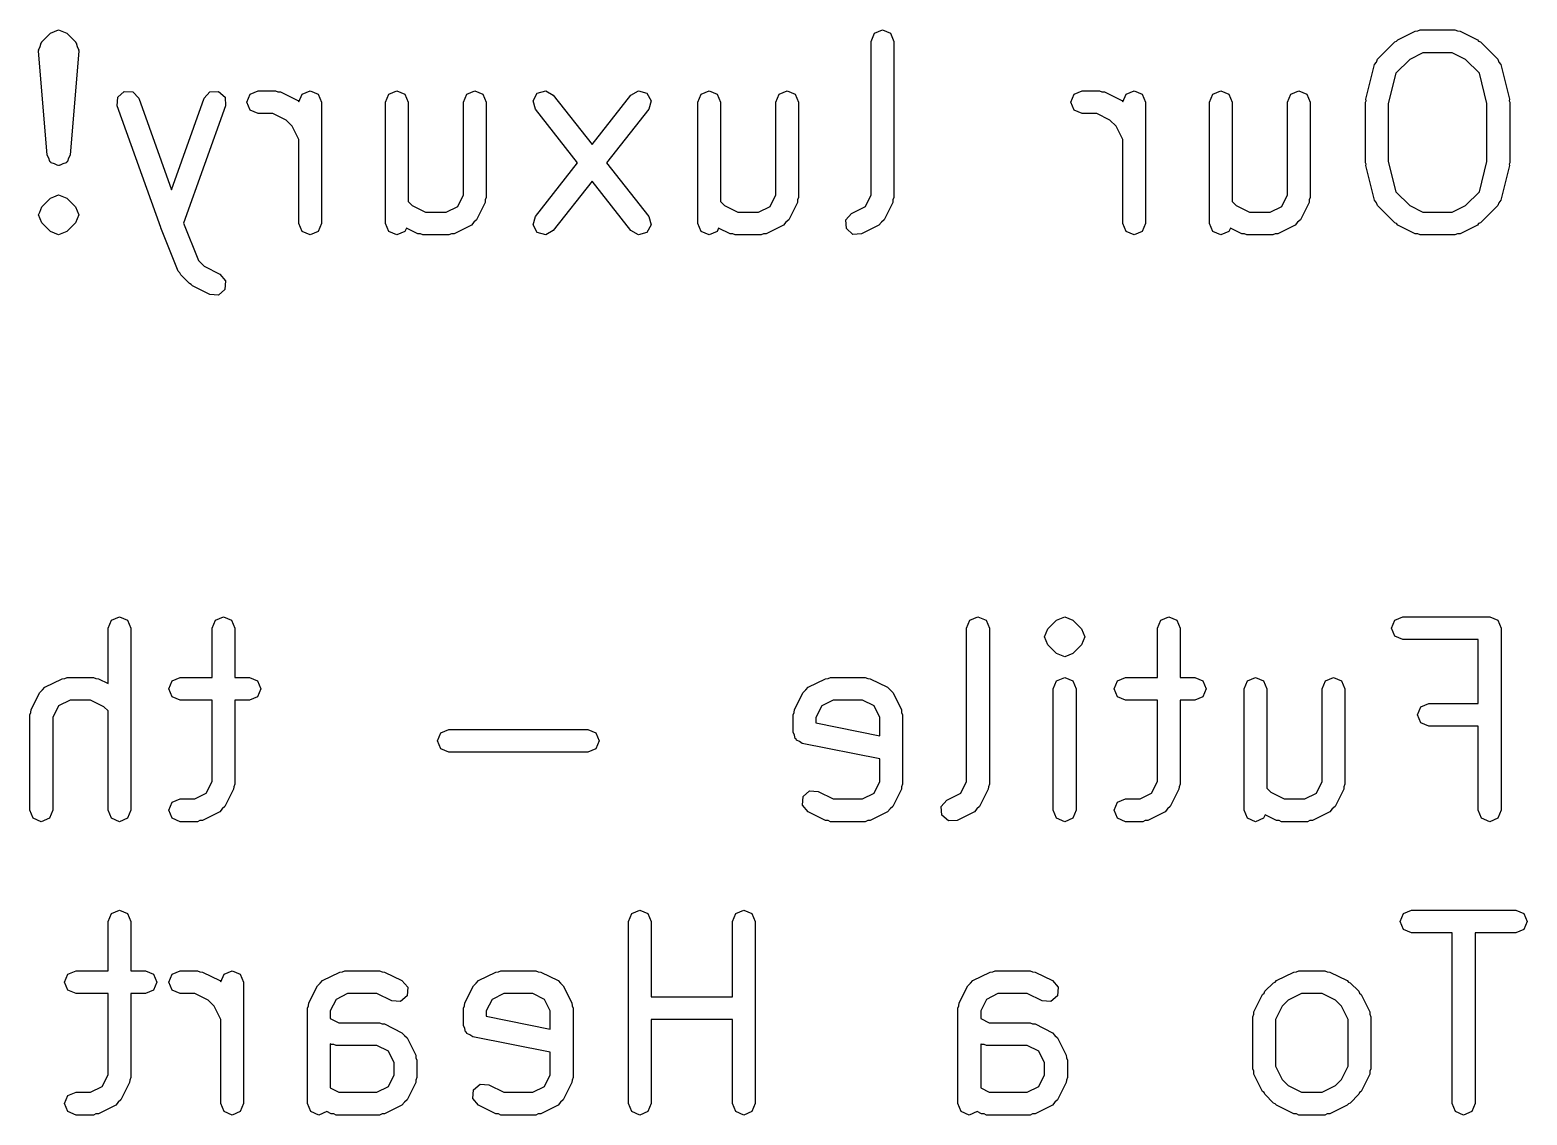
# Model space of a CAD drawing. Extents: x 66.3 to 159.7, y -135 to -37.8.
# Drawn here: x 87.93 to 96.15, y -103.98 to -98.02 of the extents above; entities that cross this region are included whole.
import ezdxf

# ---------------------------------------------------------------- set-up
doc = ezdxf.new("R2010")
doc.units = 0
doc.layers.add('BLACK', color=7, linetype='CONTINUOUS')

msp = doc.modelspace()

# ---------------------------------------------------------------- linework, layer by layer
at = {"layer": 'BLACK', "linetype": 'CONTINUOUS'}
for p, q in [((87.9967, -98.0905), (88.0443, -98.0429)), ((88.0443, -98.0429), (88.0885, -98.0246)), ((88.0443, -98.0429), (88.0443, -98.0429)), ((88.0885, -98.0246), (88.1327, -98.0429)), ((88.1327, -98.0429), (88.1803, -98.0905)), ((92.5498, -98.0871), (92.5681, -98.0429)), ((92.5681, -98.0429), (92.6123, -98.0246)), ((92.6123, -98.0246), (92.6565, -98.0429)), ((92.6565, -98.0429), (92.6748, -98.0871)), ((95.4415, -98.0788), (95.5368, -98.0312)), ((95.5368, -98.0312), (95.5513, -98.0302)), ((95.5513, -98.0302), (95.5647, -98.0246)), ((95.5647, -98.0246), (95.7552, -98.0246)), ((95.7552, -98.0246), (95.7686, -98.0302)), ((95.7686, -98.0302), (95.7831, -98.0312)), ((95.7831, -98.0312), (95.8784, -98.0788)), ((87.9784, -98.1347), (87.9866, -98.1149)), ((87.9795, -98.1373), (87.9784, -98.1347)), ((87.9786, -98.1399), (87.9795, -98.1373)), ((88.0262, -98.7114), (87.9786, -98.1399)), ((87.9866, -98.1149), (87.9932, -98.0944)), ((87.9932, -98.0944), (87.9957, -98.0931)), ((87.9957, -98.0931), (87.9967, -98.0905)), ((88.1984, -98.1399), (88.1508, -98.7114)), ((88.1803, -98.0905), (88.1814, -98.0931)), ((88.1814, -98.0931), (88.1839, -98.0944)), ((88.1839, -98.0944), (88.1904, -98.1149)), ((88.1904, -98.1149), (88.1986, -98.1347)), ((88.1986, -98.1347), (88.1976, -98.1373)), ((88.1976, -98.1373), (88.1984, -98.1399)), ((92.5498, -98.9295), (92.5498, -98.0871)), ((92.6748, -98.0871), (92.6748, -98.9443)), ((95.33, -98.1858), (95.4253, -98.0905)), ((95.4253, -98.0905), (95.4348, -98.0866)), ((95.4348, -98.0866), (95.4415, -98.0788)), ((95.8784, -98.0788), (95.8851, -98.0866)), ((95.8851, -98.0866), (95.8946, -98.0905)), ((95.8946, -98.0905), (95.9899, -98.1858)), ((95.266, -98.4053), (95.3136, -98.2148)), ((95.3136, -98.2148), (95.3236, -98.2013)), ((95.3236, -98.2013), (95.33, -98.1858)), ((95.5065, -98.1861), (95.4307, -98.2619)), ((95.5795, -98.1496), (95.5065, -98.1861)), ((95.7404, -98.1496), (95.5795, -98.1496)), ((95.8134, -98.1861), (95.7404, -98.1496)), ((95.8892, -98.2619), (95.8134, -98.1861)), ((95.9899, -98.1858), (95.9963, -98.2013)), ((95.9963, -98.2013), (96.0063, -98.2148)), ((96.0063, -98.2148), (96.0539, -98.4053)), ((95.4307, -98.2619), (95.3891, -98.4281)), ((95.9308, -98.4281), (95.8892, -98.2619)), ((88.4106, -98.4415), (88.413, -98.3937)), ((88.413, -98.3937), (88.4485, -98.3616)), ((88.4485, -98.3616), (88.4962, -98.364)), ((88.4962, -98.364), (88.5283, -98.3994)), ((88.8868, -98.3994), (88.9189, -98.364)), ((88.9189, -98.364), (88.9667, -98.3616)), ((88.9667, -98.3616), (89.0021, -98.3937)), ((89.0021, -98.3937), (89.0045, -98.4415)), ((89.1213, -98.4205), (89.1396, -98.3763)), ((89.1396, -98.3763), (89.1838, -98.358)), ((89.1838, -98.358), (89.279, -98.358)), ((89.279, -98.358), (89.2924, -98.3635)), ((89.2924, -98.3635), (89.307, -98.3645)), ((89.307, -98.3645), (89.4022, -98.4122)), ((89.4077, -98.4186), (89.4253, -98.3763)), ((89.4253, -98.3763), (89.4695, -98.358)), ((89.4695, -98.358), (89.5137, -98.3763)), ((89.5137, -98.3763), (89.532, -98.4205)), ((89.8832, -98.4205), (89.9015, -98.3763)), ((89.9015, -98.3763), (89.9457, -98.358)), ((89.9457, -98.358), (89.9899, -98.3763)), ((89.9899, -98.3763), (90.0082, -98.4205)), ((90.3117, -98.4205), (90.33, -98.3763)), ((90.33, -98.3763), (90.3742, -98.358)), ((90.3742, -98.358), (90.4184, -98.3763)), ((90.4184, -98.3763), (90.4367, -98.4205)), ((90.6931, -98.413), (90.7166, -98.3713)), ((90.7166, -98.3713), (90.7626, -98.3584)), ((90.7626, -98.3584), (90.8043, -98.3818)), ((90.8043, -98.3818), (91.0171, -98.6526)), ((91.0171, -98.6526), (91.2299, -98.3818)), ((91.2299, -98.3818), (91.2716, -98.3584)), ((91.2716, -98.3584), (91.3176, -98.3713)), ((91.3176, -98.3713), (91.3411, -98.413)), ((91.5975, -98.4205), (91.6158, -98.3763)), ((91.6158, -98.3763), (91.66, -98.358)), ((91.66, -98.358), (91.7041, -98.3763)), ((91.7041, -98.3763), (91.7225, -98.4205)), ((92.026, -98.4205), (92.0443, -98.3763)), ((92.0443, -98.3763), (92.0885, -98.358)), ((92.0885, -98.358), (92.1327, -98.3763)), ((92.1327, -98.3763), (92.151, -98.4205)), ((93.6451, -98.4205), (93.6634, -98.3763)), ((93.6634, -98.3763), (93.7076, -98.358)), ((93.7076, -98.358), (93.8028, -98.358)), ((93.8028, -98.358), (93.8162, -98.3635)), ((93.8162, -98.3635), (93.8308, -98.3645)), ((93.8308, -98.3645), (93.926, -98.4122)), ((93.9316, -98.4186), (93.9491, -98.3763)), ((93.9491, -98.3763), (93.9933, -98.358)), ((93.9933, -98.358), (94.0375, -98.3763)), ((94.0375, -98.3763), (94.0558, -98.4205)), ((94.407, -98.4205), (94.4253, -98.3763)), ((94.4253, -98.3763), (94.4695, -98.358)), ((94.4695, -98.358), (94.5137, -98.3763)), ((94.5137, -98.3763), (94.532, -98.4205)), ((94.8355, -98.4205), (94.8539, -98.3763)), ((94.8539, -98.3763), (94.898, -98.358)), ((94.898, -98.358), (94.9422, -98.3763)), ((94.9422, -98.3763), (94.9605, -98.4205)), ((88.6487, -99.1081), (88.4106, -98.4415)), ((88.5283, -98.3994), (88.7076, -98.9013)), ((88.7076, -98.9013), (88.8868, -98.3994)), ((89.0045, -98.4415), (88.7744, -99.0859)), ((89.1396, -98.4646), (89.1213, -98.4205)), ((89.1838, -98.483), (89.1396, -98.4646)), ((89.4022, -98.4122), (89.4077, -98.4186)), ((89.532, -98.4205), (89.532, -99.0871)), ((89.8832, -99.0871), (89.8832, -98.4205)), ((90.0082, -98.4205), (90.0082, -98.966)), ((90.3117, -98.9295), (90.3117, -98.4205)), ((90.4367, -98.4205), (90.4367, -98.9443)), ((90.706, -98.4591), (90.6931, -98.413)), ((90.9376, -98.7538), (90.706, -98.4591)), ((91.3281, -98.4591), (91.0966, -98.7538)), ((91.3411, -98.413), (91.3281, -98.4591)), ((91.5975, -99.0871), (91.5975, -98.4205)), ((91.7225, -98.4205), (91.7225, -98.966)), ((92.026, -98.9295), (92.026, -98.4205)), ((92.151, -98.4205), (92.151, -98.9443)), ((93.6634, -98.4646), (93.6451, -98.4205)), ((93.7076, -98.483), (93.6634, -98.4646)), ((93.926, -98.4122), (93.9316, -98.4186)), ((94.0558, -98.4205), (94.0558, -99.0871)), ((94.407, -99.0871), (94.407, -98.4205)), ((94.532, -98.4205), (94.532, -98.966)), ((94.8355, -98.9295), (94.8355, -98.4205)), ((94.9605, -98.4205), (94.9605, -98.9443)), ((95.2641, -98.4205), (95.2672, -98.4131)), ((95.2641, -98.7538), (95.2641, -98.4205)), ((95.2672, -98.4131), (95.266, -98.4053)), ((95.3891, -98.4281), (95.3891, -98.7461)), ((95.9308, -98.7461), (95.9308, -98.4281)), ((96.0539, -98.4053), (96.0528, -98.4131)), ((96.0528, -98.4131), (96.0558, -98.4205)), ((96.0558, -98.4205), (96.0558, -98.7538)), ((89.2642, -98.483), (89.1838, -98.483)), ((89.3372, -98.5194), (89.2642, -98.483)), ((89.3705, -98.5527), (89.3372, -98.5194)), ((89.407, -98.6257), (89.3705, -98.5527)), ((93.7881, -98.483), (93.7076, -98.483)), ((93.861, -98.5194), (93.7881, -98.483)), ((93.8943, -98.5527), (93.861, -98.5194)), ((93.9308, -98.6257), (93.8943, -98.5527)), ((89.407, -99.0871), (89.407, -98.6257)), ((93.9308, -99.0871), (93.9308, -98.6257)), ((88.035, -98.7283), (88.0262, -98.7114)), ((88.1508, -98.7114), (88.1421, -98.7283)), ((88.0408, -98.7465), (88.035, -98.7283)), ((88.0433, -98.7478), (88.0408, -98.7465)), ((88.0443, -98.7504), (88.0433, -98.7478)), ((88.0469, -98.7514), (88.0443, -98.7504)), ((88.0482, -98.7539), (88.0469, -98.7514)), ((88.0664, -98.7597), (88.0482, -98.7539)), ((88.0833, -98.7685), (88.0664, -98.7597)), ((88.086, -98.7676), (88.0833, -98.7685)), ((88.0885, -98.7687), (88.086, -98.7676)), ((88.0911, -98.7676), (88.0885, -98.7687)), ((88.0937, -98.7685), (88.0911, -98.7676)), ((88.1107, -98.7597), (88.0937, -98.7685)), ((88.1289, -98.7539), (88.1107, -98.7597)), ((88.1302, -98.7514), (88.1289, -98.7539)), ((88.1327, -98.7504), (88.1302, -98.7514)), ((88.1338, -98.7478), (88.1327, -98.7504)), ((88.1362, -98.7465), (88.1338, -98.7478)), ((88.1421, -98.7283), (88.1362, -98.7465)), ((90.706, -99.0485), (90.9376, -98.7538)), ((91.0966, -98.7538), (91.3281, -99.0485)), ((95.2672, -98.7611), (95.2641, -98.7538)), ((95.266, -98.7689), (95.2672, -98.7611)), ((95.3136, -98.9594), (95.266, -98.7689)), ((95.3891, -98.7461), (95.4307, -98.9123)), ((95.8892, -98.9123), (95.9308, -98.7461)), ((96.0539, -98.7689), (96.0063, -98.9594)), ((96.0558, -98.7538), (96.0528, -98.7611)), ((96.0528, -98.7611), (96.0539, -98.7689)), ((91.0171, -98.8549), (90.8043, -99.1257)), ((91.2299, -99.1257), (91.0171, -98.8549)), ((87.9967, -98.9953), (88.0443, -98.9477)), ((88.0443, -98.9477), (88.0626, -98.9401)), ((88.0443, -98.9477), (88.0443, -98.9477)), ((88.0443, -98.9477), (88.0443, -98.9477)), ((88.0626, -98.9401), (88.0885, -98.9294)), ((88.0885, -98.9294), (88.0885, -98.9294)), ((88.0885, -98.9294), (88.0885, -98.9294)), ((88.0885, -98.9294), (88.1144, -98.9401)), ((88.1144, -98.9401), (88.1327, -98.9477)), ((88.1327, -98.9477), (88.1327, -98.9477)), ((88.1327, -98.9477), (88.1803, -98.9953)), ((90.0082, -98.966), (90.0303, -98.9881)), ((90.28, -98.9929), (90.3117, -98.9295)), ((90.4312, -98.9577), (90.4301, -98.9722)), ((90.4367, -98.9443), (90.4312, -98.9577)), ((91.7225, -98.966), (91.7446, -98.9881)), ((91.9943, -98.9929), (92.026, -98.9295)), ((92.1455, -98.9577), (92.1444, -98.9722)), ((92.151, -98.9443), (92.1455, -98.9577)), ((92.5181, -98.9929), (92.5498, -98.9295)), ((92.6693, -98.9577), (92.6682, -98.9722)), ((92.6748, -98.9443), (92.6693, -98.9577)), ((94.532, -98.966), (94.5541, -98.9881)), ((94.8038, -98.9929), (94.8355, -98.9295)), ((94.955, -98.9577), (94.954, -98.9722)), ((94.9605, -98.9443), (94.955, -98.9577)), ((95.3236, -98.9729), (95.3136, -98.9594)), ((95.4307, -98.9123), (95.5065, -98.9881)), ((95.8134, -98.9881), (95.8892, -98.9123)), ((96.0063, -98.9594), (95.9963, -98.9729)), ((87.9784, -99.0395), (87.9827, -99.0291)), ((87.9967, -99.0837), (87.9784, -99.0395)), ((87.9827, -99.0291), (87.9846, -99.0246)), ((87.9846, -99.0246), (87.9967, -98.9953)), ((88.1803, -98.9953), (88.1986, -99.0395)), ((88.1986, -99.0395), (88.1803, -99.0837)), ((90.0303, -98.9881), (90.1033, -99.0246)), ((90.1033, -99.0246), (90.2166, -99.0246)), ((90.2166, -99.0246), (90.28, -98.9929)), ((90.4301, -98.9722), (90.3825, -99.0675)), ((90.6931, -99.0946), (90.706, -99.0485)), ((91.3281, -99.0485), (91.3411, -99.0946)), ((91.7446, -98.9881), (91.8176, -99.0246)), ((91.8176, -99.0246), (91.9309, -99.0246)), ((91.9309, -99.0246), (91.9943, -98.9929)), ((92.1444, -98.9722), (92.0968, -99.0675)), ((92.4102, -99.0674), (92.4415, -99.0312)), ((92.4415, -99.0312), (92.5181, -98.9929)), ((92.6682, -98.9722), (92.6206, -99.0675)), ((94.5541, -98.9881), (94.6271, -99.0246)), ((94.6271, -99.0246), (94.7404, -99.0246)), ((94.7404, -99.0246), (94.8038, -98.9929)), ((94.954, -98.9722), (94.9063, -99.0675)), ((95.33, -98.9885), (95.3236, -98.9729)), ((95.4253, -99.0837), (95.33, -98.9885)), ((95.5065, -98.9881), (95.5795, -99.0246)), ((95.5795, -99.0246), (95.7404, -99.0246)), ((95.7404, -99.0246), (95.8134, -98.9881)), ((95.9899, -98.9885), (95.8946, -99.0837)), ((95.9963, -98.9729), (95.9899, -98.9885)), ((88.0443, -99.1313), (87.9967, -99.0837)), ((87.9967, -99.0837), (87.9967, -99.0837)), ((88.0885, -99.1496), (88.0443, -99.1313)), ((88.1327, -99.1313), (88.0885, -99.1496)), ((88.1803, -99.0837), (88.1327, -99.1313)), ((88.1803, -99.0837), (88.1803, -99.0837)), ((88.6496, -99.1091), (88.6487, -99.1081)), ((88.6495, -99.1103), (88.6496, -99.1091)), ((88.7448, -99.3484), (88.6495, -99.1103)), ((88.7744, -99.0859), (88.8561, -99.2901)), ((89.4253, -99.1313), (89.407, -99.0871)), ((89.4695, -99.1496), (89.4253, -99.1313)), ((89.5137, -99.1313), (89.4695, -99.1496)), ((89.532, -99.0871), (89.5137, -99.1313)), ((89.9015, -99.1313), (89.8832, -99.0871)), ((89.9457, -99.1496), (89.9015, -99.1313)), ((89.9899, -99.1313), (89.9457, -99.1496)), ((89.998, -99.1117), (89.9899, -99.1313)), ((90.0606, -99.143), (89.998, -99.1117)), ((90.3546, -99.0954), (90.2593, -99.143)), ((90.3676, -99.0804), (90.3546, -99.0954)), ((90.3825, -99.0675), (90.3676, -99.0804)), ((90.7166, -99.1363), (90.6931, -99.0946)), ((90.8043, -99.1257), (90.7626, -99.1492)), ((91.2716, -99.1492), (91.2299, -99.1257)), ((91.3411, -99.0946), (91.3176, -99.1363)), ((91.6158, -99.1313), (91.5975, -99.0871)), ((91.66, -99.1496), (91.6158, -99.1313)), ((91.7041, -99.1313), (91.66, -99.1496)), ((91.7123, -99.1117), (91.7041, -99.1313)), ((91.7749, -99.143), (91.7123, -99.1117)), ((92.0689, -99.0954), (91.9736, -99.143)), ((92.0818, -99.0804), (92.0689, -99.0954)), ((92.0968, -99.0675), (92.0818, -99.0804)), ((92.4136, -99.1151), (92.4102, -99.0674)), ((92.4497, -99.1464), (92.4136, -99.1151)), ((92.5927, -99.0954), (92.4974, -99.143)), ((92.6056, -99.0804), (92.5927, -99.0954)), ((92.6206, -99.0675), (92.6056, -99.0804)), ((93.9491, -99.1313), (93.9308, -99.0871)), ((93.9933, -99.1496), (93.9491, -99.1313)), ((94.0375, -99.1313), (93.9933, -99.1496)), ((94.0558, -99.0871), (94.0375, -99.1313)), ((94.4253, -99.1313), (94.407, -99.0871)), ((94.4695, -99.1496), (94.4253, -99.1313)), ((94.5137, -99.1313), (94.4695, -99.1496)), ((94.5218, -99.1117), (94.5137, -99.1313)), ((94.5844, -99.143), (94.5218, -99.1117)), ((94.8784, -99.0954), (94.7831, -99.143)), ((94.8914, -99.0804), (94.8784, -99.0954)), ((94.9063, -99.0675), (94.8914, -99.0804)), ((95.4348, -99.0876), (95.4253, -99.0837)), ((95.4415, -99.0954), (95.4348, -99.0876)), ((95.5368, -99.143), (95.4415, -99.0954)), ((95.8784, -99.0954), (95.7831, -99.143)), ((95.8851, -99.0876), (95.8784, -99.0954)), ((95.8946, -99.0837), (95.8851, -99.0876)), ((90.0751, -99.1441), (90.0606, -99.143)), ((90.0885, -99.1496), (90.0751, -99.1441)), ((90.2314, -99.1496), (90.0885, -99.1496)), ((90.2448, -99.1441), (90.2314, -99.1496)), ((90.2593, -99.143), (90.2448, -99.1441)), ((90.7626, -99.1492), (90.7166, -99.1363)), ((91.3176, -99.1363), (91.2716, -99.1492)), ((91.7894, -99.1441), (91.7749, -99.143)), ((91.8028, -99.1496), (91.7894, -99.1441)), ((91.9457, -99.1496), (91.8028, -99.1496)), ((91.9591, -99.1441), (91.9457, -99.1496)), ((91.9736, -99.143), (91.9591, -99.1441)), ((92.4974, -99.143), (92.4497, -99.1464)), ((94.5989, -99.1441), (94.5844, -99.143)), ((94.6123, -99.1496), (94.5989, -99.1441)), ((94.7552, -99.1496), (94.6123, -99.1496)), ((94.7686, -99.1441), (94.7552, -99.1496)), ((94.7831, -99.143), (94.7686, -99.1441)), ((95.5513, -99.1441), (95.5368, -99.143)), ((95.5647, -99.1496), (95.5513, -99.1441)), ((95.7552, -99.1496), (95.5647, -99.1496)), ((95.7686, -99.1441), (95.7552, -99.1496)), ((95.7831, -99.143), (95.7686, -99.1441)), ((88.8561, -99.2901), (88.8874, -99.3215)), ((88.7537, -99.3576), (88.7448, -99.3484)), ((88.7586, -99.3694), (88.7537, -99.3576)), ((88.8062, -99.417), (88.7586, -99.3694)), ((88.8874, -99.3215), (88.9736, -99.3645)), ((88.9736, -99.3645), (89.005, -99.4007)), ((88.8157, -99.421), (88.8062, -99.417)), ((88.8225, -99.4287), (88.8157, -99.421)), ((88.9177, -99.4764), (88.8225, -99.4287)), ((89.0016, -99.4484), (88.9654, -99.4797)), ((89.005, -99.4007), (89.0016, -99.4484)), ((88.9654, -99.4797), (88.9177, -99.4764)), ((88.3594, -101.307), (88.3777, -101.263)), ((88.3777, -101.263), (88.4219, -101.245)), ((88.4219, -101.245), (88.4661, -101.263)), ((88.4661, -101.263), (88.4844, -101.307)), ((88.9308, -101.307), (88.9491, -101.263)), ((88.9491, -101.263), (88.9933, -101.245)), ((88.9933, -101.245), (89.0375, -101.263)), ((89.0375, -101.263), (89.0558, -101.307)), ((93.0736, -101.307), (93.0919, -101.263)), ((93.0919, -101.263), (93.1361, -101.245)), ((93.1361, -101.245), (93.1803, -101.263)), ((93.1803, -101.263), (93.1986, -101.307)), ((93.5205, -101.311), (93.5681, -101.263)), ((93.5681, -101.263), (93.6123, -101.245)), ((93.6123, -101.245), (93.6565, -101.263)), ((93.6565, -101.263), (93.7041, -101.311)), ((94.1213, -101.307), (94.1396, -101.263)), ((94.1396, -101.263), (94.1838, -101.245)), ((94.1838, -101.245), (94.228, -101.263)), ((94.228, -101.263), (94.2463, -101.307)), ((95.407, -101.307), (95.4253, -101.263)), ((95.4253, -101.263), (95.4695, -101.245)), ((95.4695, -101.245), (95.9457, -101.245)), ((95.9457, -101.245), (95.9899, -101.263)), ((95.9899, -101.263), (96.0082, -101.307)), ((88.3594, -101.611), (88.3594, -101.307)), ((88.4844, -101.307), (88.4844, -102.307)), ((88.9308, -101.578), (88.9308, -101.307)), ((89.0558, -101.307), (89.0558, -101.578)), ((93.0736, -102.15), (93.0736, -101.307)), ((93.1986, -101.307), (93.1986, -102.164)), ((93.5022, -101.355), (93.5205, -101.311)), ((93.5205, -101.399), (93.5022, -101.355)), ((93.5205, -101.311), (93.5205, -101.311)), ((93.7041, -101.311), (93.7225, -101.355)), ((93.7225, -101.355), (93.7041, -101.399)), ((94.1213, -101.578), (94.1213, -101.307)), ((94.2463, -101.307), (94.2463, -101.578)), ((95.4253, -101.351), (95.407, -101.307)), ((95.4695, -101.37), (95.4253, -101.351)), ((96.0082, -101.307), (96.0082, -102.307)), ((93.5681, -101.447), (93.5205, -101.399)), ((93.7041, -101.399), (93.6565, -101.447)), ((95.8832, -101.37), (95.4695, -101.37)), ((95.8832, -101.721), (95.8832, -101.37)), ((93.6123, -101.465), (93.5681, -101.447)), ((93.6565, -101.447), (93.6123, -101.465)), ((88.013, -101.632), (88.1082, -101.585)), ((88.1082, -101.585), (88.1227, -101.584)), ((88.1227, -101.584), (88.1361, -101.578)), ((88.1361, -101.578), (88.279, -101.578)), ((88.279, -101.578), (88.2924, -101.584)), ((88.2924, -101.584), (88.307, -101.585)), ((88.307, -101.585), (88.3594, -101.611)), ((88.6927, -101.64), (88.711, -101.596)), ((88.711, -101.596), (88.7552, -101.578)), ((88.7552, -101.578), (88.9308, -101.578)), ((89.0558, -101.578), (89.1361, -101.578)), ((89.1361, -101.578), (89.1803, -101.596)), ((89.1803, -101.596), (89.1986, -101.64)), ((92.2034, -101.632), (92.2987, -101.585)), ((92.2987, -101.585), (92.3132, -101.584)), ((92.3132, -101.584), (92.3266, -101.578)), ((92.3266, -101.578), (92.5171, -101.578)), ((92.5171, -101.578), (92.5305, -101.584)), ((92.5305, -101.584), (92.545, -101.585)), ((92.545, -101.585), (92.6403, -101.632)), ((93.5498, -101.64), (93.5681, -101.596)), ((93.5681, -101.596), (93.6123, -101.578)), ((93.6123, -101.578), (93.6565, -101.596)), ((93.6565, -101.596), (93.6748, -101.64)), ((93.8832, -101.64), (93.9015, -101.596)), ((93.9015, -101.596), (93.9457, -101.578)), ((93.9457, -101.578), (94.1213, -101.578)), ((94.2463, -101.578), (94.3266, -101.578)), ((94.3266, -101.578), (94.3708, -101.596)), ((94.3708, -101.596), (94.3891, -101.64)), ((94.5975, -101.64), (94.6158, -101.596)), ((94.6158, -101.596), (94.66, -101.578)), ((94.66, -101.578), (94.7041, -101.596)), ((94.7041, -101.596), (94.7225, -101.64)), ((95.026, -101.64), (95.0443, -101.596)), ((95.0443, -101.596), (95.0885, -101.578)), ((95.0885, -101.578), (95.1327, -101.596)), ((95.1327, -101.596), (95.151, -101.64)), ((87.9374, -101.755), (87.985, -101.66)), ((87.985, -101.66), (88, -101.647)), ((88, -101.647), (88.013, -101.632)), ((88.711, -101.685), (88.6927, -101.64)), ((89.1986, -101.64), (89.1803, -101.685)), ((92.1279, -101.755), (92.1755, -101.66)), ((92.1755, -101.66), (92.1904, -101.647)), ((92.1904, -101.647), (92.2034, -101.632)), ((92.6403, -101.632), (92.6533, -101.647)), ((92.6533, -101.647), (92.6682, -101.66)), ((92.6682, -101.66), (92.7159, -101.755)), ((93.5498, -102.307), (93.5498, -101.64)), ((93.6748, -101.64), (93.6748, -102.307)), ((93.9015, -101.685), (93.8832, -101.64)), ((94.3891, -101.64), (94.3708, -101.685)), ((94.5975, -102.307), (94.5975, -101.64)), ((94.7225, -101.64), (94.7225, -102.186)), ((95.026, -102.15), (95.026, -101.64)), ((95.151, -101.64), (95.151, -102.164)), ((87.9364, -101.77), (87.9374, -101.755)), ((88.0875, -101.735), (88.0558, -101.798)), ((88.1509, -101.703), (88.0875, -101.735)), ((88.2642, -101.703), (88.1509, -101.703)), ((88.3372, -101.739), (88.2642, -101.703)), ((88.3594, -101.762), (88.3372, -101.739)), ((88.3594, -102.307), (88.3594, -101.762)), ((88.7552, -101.703), (88.711, -101.685)), ((88.9308, -101.703), (88.7552, -101.703)), ((88.9308, -102.15), (88.9308, -101.703)), ((89.1361, -101.703), (89.0558, -101.703)), ((89.0558, -101.703), (89.0558, -102.164)), ((89.1803, -101.685), (89.1361, -101.703)), ((92.1268, -101.77), (92.1279, -101.755)), ((92.278, -101.735), (92.2463, -101.798)), ((92.3414, -101.703), (92.278, -101.735)), ((92.5023, -101.703), (92.3414, -101.703)), ((92.5657, -101.735), (92.5023, -101.703)), ((92.5975, -101.798), (92.5657, -101.735)), ((92.7159, -101.755), (92.7169, -101.77)), ((93.9457, -101.703), (93.9015, -101.685)), ((94.1213, -101.703), (93.9457, -101.703)), ((94.1213, -102.15), (94.1213, -101.703)), ((94.3266, -101.703), (94.2463, -101.703)), ((94.2463, -101.703), (94.2463, -102.164)), ((94.3708, -101.685), (94.3266, -101.703)), ((95.5498, -101.783), (95.5681, -101.739)), ((95.5681, -101.739), (95.6123, -101.721)), ((95.6123, -101.721), (95.8832, -101.721)), ((87.9308, -101.783), (87.9364, -101.77)), ((87.9308, -102.307), (87.9308, -101.783)), ((88.0558, -101.798), (88.0558, -102.307)), ((92.1213, -101.783), (92.1268, -101.77)), ((92.1213, -101.879), (92.1213, -101.783)), ((92.2463, -101.798), (92.2463, -101.827)), ((92.2463, -101.827), (92.5975, -101.898)), ((92.5975, -101.898), (92.5975, -101.798)), ((92.7169, -101.77), (92.7225, -101.783)), ((92.7225, -101.783), (92.7225, -102.164)), ((95.5681, -101.828), (95.5498, -101.783)), ((95.6123, -101.846), (95.5681, -101.828)), ((95.8832, -101.846), (95.6123, -101.846)), ((95.8832, -102.307), (95.8832, -101.846)), ((90.1689, -101.926), (90.1872, -101.882)), ((90.1872, -101.97), (90.1689, -101.926)), ((90.1872, -101.882), (90.2314, -101.864)), ((90.2314, -101.864), (90.9933, -101.864)), ((90.9933, -101.864), (91.0375, -101.882)), ((91.0375, -101.882), (91.0558, -101.926)), ((91.0558, -101.926), (91.0375, -101.97)), ((92.1282, -101.895), (92.1213, -101.879)), ((92.1318, -101.913), (92.1282, -101.895)), ((92.1371, -101.917), (92.1318, -101.913)), ((92.1396, -101.923), (92.1371, -101.917)), ((92.1564, -101.93), (92.1396, -101.923)), ((92.1715, -101.94), (92.1564, -101.93)), ((90.2314, -101.989), (90.1872, -101.97)), ((90.9933, -101.989), (90.2314, -101.989)), ((91.0375, -101.97), (90.9933, -101.989)), ((92.5975, -102.025), (92.1715, -101.94)), ((92.5975, -102.15), (92.5975, -102.025)), ((88.8991, -102.213), (88.9308, -102.15)), ((89.0558, -102.164), (89.0502, -102.178)), ((92.5657, -102.213), (92.5975, -102.15)), ((92.7225, -102.164), (92.7169, -102.178)), ((93.0419, -102.213), (93.0736, -102.15)), ((93.1986, -102.164), (93.1931, -102.178)), ((94.0896, -102.213), (94.1213, -102.15)), ((94.2463, -102.164), (94.2407, -102.178)), ((94.9943, -102.213), (95.026, -102.15)), ((95.151, -102.164), (95.1455, -102.178)), ((88.711, -102.263), (88.7552, -102.245)), ((88.7552, -102.245), (88.8357, -102.245)), ((88.8357, -102.245), (88.8991, -102.213)), ((89.0492, -102.192), (89.0016, -102.287)), ((89.0502, -102.178), (89.0492, -102.192)), ((92.1721, -102.279), (92.1755, -102.232)), ((92.1755, -102.232), (92.2116, -102.2)), ((92.2116, -102.2), (92.2593, -102.204)), ((92.2593, -102.204), (92.3414, -102.245)), ((92.3414, -102.245), (92.5023, -102.245)), ((92.5023, -102.245), (92.5657, -102.213)), ((92.7159, -102.192), (92.6682, -102.287)), ((92.7169, -102.178), (92.7159, -102.192)), ((92.934, -102.287), (92.9653, -102.251)), ((92.9653, -102.251), (93.0419, -102.213)), ((93.192, -102.192), (93.1444, -102.287)), ((93.1931, -102.178), (93.192, -102.192)), ((93.9015, -102.263), (93.9457, -102.245)), ((93.9457, -102.245), (94.0262, -102.245)), ((94.0262, -102.245), (94.0896, -102.213)), ((94.2397, -102.192), (94.192, -102.287)), ((94.2407, -102.178), (94.2397, -102.192)), ((94.7225, -102.186), (94.7446, -102.208)), ((94.7446, -102.208), (94.8176, -102.245)), ((94.8176, -102.245), (94.9309, -102.245)), ((94.9309, -102.245), (94.9943, -102.213)), ((95.1444, -102.192), (95.0968, -102.287)), ((95.1455, -102.178), (95.1444, -102.192)), ((87.9491, -102.351), (87.9308, -102.307)), ((88.0558, -102.307), (88.0375, -102.351)), ((88.3777, -102.351), (88.3594, -102.307)), ((88.4844, -102.307), (88.4661, -102.351)), ((88.6927, -102.307), (88.711, -102.263)), ((88.711, -102.351), (88.6927, -102.307)), ((88.9736, -102.315), (88.8784, -102.363)), ((88.9866, -102.3), (88.9736, -102.315)), ((89.0016, -102.287), (88.9866, -102.3)), ((92.2034, -102.315), (92.1721, -102.279)), ((92.2987, -102.363), (92.2034, -102.315)), ((92.6403, -102.315), (92.545, -102.363)), ((92.6533, -102.3), (92.6403, -102.315)), ((92.6682, -102.287), (92.6533, -102.3)), ((92.9374, -102.335), (92.934, -102.287)), ((92.9735, -102.366), (92.9374, -102.335)), ((93.1165, -102.315), (93.0212, -102.363)), ((93.1295, -102.3), (93.1165, -102.315)), ((93.1444, -102.287), (93.1295, -102.3)), ((93.5681, -102.351), (93.5498, -102.307)), ((93.6748, -102.307), (93.6565, -102.351)), ((93.8832, -102.307), (93.9015, -102.263)), ((93.9015, -102.351), (93.8832, -102.307)), ((94.1641, -102.315), (94.0689, -102.363)), ((94.1771, -102.3), (94.1641, -102.315)), ((94.192, -102.287), (94.1771, -102.3)), ((94.6158, -102.351), (94.5975, -102.307)), ((94.7123, -102.332), (94.7041, -102.351)), ((94.7749, -102.363), (94.7123, -102.332)), ((95.0689, -102.315), (94.9736, -102.363)), ((95.0818, -102.3), (95.0689, -102.315)), ((95.0968, -102.287), (95.0818, -102.3)), ((95.9015, -102.351), (95.8832, -102.307)), ((96.0082, -102.307), (95.9899, -102.351)), ((87.9933, -102.37), (87.9491, -102.351)), ((88.0375, -102.351), (87.9933, -102.37)), ((88.4219, -102.37), (88.3777, -102.351)), ((88.4661, -102.351), (88.4219, -102.37)), ((88.7552, -102.37), (88.711, -102.351)), ((88.8504, -102.37), (88.7552, -102.37)), ((88.8639, -102.364), (88.8504, -102.37)), ((88.8784, -102.363), (88.8639, -102.364)), ((92.3132, -102.364), (92.2987, -102.363)), ((92.3266, -102.37), (92.3132, -102.364)), ((92.5171, -102.37), (92.3266, -102.37)), ((92.5305, -102.364), (92.5171, -102.37)), ((92.545, -102.363), (92.5305, -102.364)), ((93.0212, -102.363), (92.9735, -102.366)), ((93.6123, -102.37), (93.5681, -102.351)), ((93.6565, -102.351), (93.6123, -102.37)), ((93.9457, -102.37), (93.9015, -102.351)), ((94.0409, -102.37), (93.9457, -102.37)), ((94.0543, -102.364), (94.0409, -102.37)), ((94.0689, -102.363), (94.0543, -102.364)), ((94.66, -102.37), (94.6158, -102.351)), ((94.7041, -102.351), (94.66, -102.37)), ((94.7894, -102.364), (94.7749, -102.363)), ((94.8028, -102.37), (94.7894, -102.364)), ((94.9457, -102.37), (94.8028, -102.37)), ((94.9591, -102.364), (94.9457, -102.37)), ((94.9736, -102.363), (94.9591, -102.364)), ((95.9457, -102.37), (95.9015, -102.351)), ((95.9899, -102.351), (95.9457, -102.37)), ((88.3594, -102.917), (88.3777, -102.873)), ((88.3777, -102.873), (88.4219, -102.855)), ((88.4219, -102.855), (88.4661, -102.873)), ((88.4661, -102.873), (88.4844, -102.917)), ((91.2165, -102.917), (91.2348, -102.873)), ((91.2348, -102.873), (91.279, -102.855)), ((91.279, -102.855), (91.3232, -102.873)), ((91.3232, -102.873), (91.3415, -102.917)), ((91.7879, -102.917), (91.8062, -102.873)), ((91.8062, -102.873), (91.8504, -102.855)), ((91.8504, -102.855), (91.8946, -102.873)), ((91.8946, -102.873), (91.9129, -102.917)), ((95.4546, -102.917), (95.4729, -102.873)), ((95.4729, -102.873), (95.5171, -102.855)), ((95.5171, -102.855), (96.0885, -102.855)), ((96.0885, -102.855), (96.1327, -102.873)), ((96.1327, -102.873), (96.151, -102.917)), ((88.3594, -103.188), (88.3594, -102.917)), ((88.4844, -102.917), (88.4844, -103.188)), ((91.2165, -103.917), (91.2165, -102.917)), ((91.3415, -102.917), (91.3415, -103.331)), ((91.7879, -103.331), (91.7879, -102.917)), ((91.9129, -102.917), (91.9129, -103.917)), ((95.4729, -102.961), (95.4546, -102.917)), ((95.5171, -102.98), (95.4729, -102.961)), ((95.7403, -102.98), (95.5171, -102.98)), ((95.7403, -103.917), (95.7403, -102.98)), ((96.0885, -102.98), (95.8653, -102.98)), ((95.8653, -102.98), (95.8653, -103.917)), ((96.1327, -102.961), (96.0885, -102.98)), ((96.151, -102.917), (96.1327, -102.961)), ((88.1213, -103.25), (88.1396, -103.206)), ((88.1396, -103.206), (88.1838, -103.188)), ((88.1838, -103.188), (88.3594, -103.188)), ((88.4844, -103.188), (88.5647, -103.188)), ((88.5647, -103.188), (88.6089, -103.206)), ((88.6089, -103.206), (88.6272, -103.25)), ((88.6927, -103.25), (88.711, -103.206)), ((88.711, -103.206), (88.7552, -103.188)), ((88.7552, -103.188), (88.8504, -103.188)), ((88.8504, -103.188), (88.8639, -103.194)), ((88.8639, -103.194), (88.8784, -103.195)), ((88.8784, -103.195), (88.9736, -103.242)), ((88.9736, -103.242), (88.9792, -103.249)), ((88.9792, -103.249), (88.9967, -103.206)), ((88.9967, -103.206), (89.0409, -103.188)), ((89.0409, -103.188), (89.0851, -103.206)), ((89.0851, -103.206), (89.1034, -103.25)), ((89.5238, -103.257), (89.5368, -103.242)), ((89.5368, -103.242), (89.632, -103.195)), ((89.632, -103.195), (89.6465, -103.194)), ((89.6465, -103.194), (89.66, -103.188)), ((89.66, -103.188), (89.8504, -103.188)), ((89.8504, -103.188), (89.8639, -103.194)), ((89.8639, -103.194), (89.8784, -103.195)), ((89.8784, -103.195), (89.9736, -103.242)), ((89.9736, -103.242), (90.005, -103.278)), ((90.3809, -103.257), (90.3939, -103.242)), ((90.3939, -103.242), (90.4891, -103.195)), ((90.4891, -103.195), (90.5037, -103.194)), ((90.5037, -103.194), (90.5171, -103.188)), ((90.5171, -103.188), (90.7076, -103.188)), ((90.7076, -103.188), (90.721, -103.194)), ((90.721, -103.194), (90.7355, -103.195)), ((90.7355, -103.195), (90.8308, -103.242)), ((90.8308, -103.242), (90.8437, -103.257)), ((93.0952, -103.257), (93.1082, -103.242)), ((93.1082, -103.242), (93.2034, -103.195)), ((93.2034, -103.195), (93.2179, -103.194)), ((93.2179, -103.194), (93.2314, -103.188)), ((93.2314, -103.188), (93.4219, -103.188)), ((93.4219, -103.188), (93.4353, -103.194)), ((93.4353, -103.194), (93.4498, -103.195)), ((93.4498, -103.195), (93.545, -103.242)), ((93.545, -103.242), (93.5764, -103.278)), ((94.7681, -103.25), (94.7749, -103.242)), ((94.7749, -103.242), (94.8701, -103.195)), ((94.8701, -103.195), (94.8846, -103.194)), ((94.8846, -103.194), (94.898, -103.188)), ((94.898, -103.188), (95.0409, -103.188)), ((95.0409, -103.188), (95.0543, -103.194)), ((95.0543, -103.194), (95.0689, -103.195)), ((95.0689, -103.195), (95.1641, -103.242)), ((95.1641, -103.242), (95.1708, -103.25)), ((88.1396, -103.295), (88.1213, -103.25)), ((88.1838, -103.313), (88.1396, -103.295)), ((88.3594, -103.313), (88.1838, -103.313)), ((88.3594, -103.76), (88.3594, -103.313)), ((88.5647, -103.313), (88.4844, -103.313)), ((88.4844, -103.313), (88.4844, -103.774)), ((88.6089, -103.295), (88.5647, -103.313)), ((88.6272, -103.25), (88.6089, -103.295)), ((88.711, -103.295), (88.6927, -103.25)), ((88.7552, -103.313), (88.711, -103.295)), ((88.8357, -103.313), (88.7552, -103.313)), ((88.9086, -103.349), (88.8357, -103.313)), ((89.1034, -103.25), (89.1034, -103.917)), ((89.4612, -103.365), (89.5088, -103.27)), ((89.5088, -103.27), (89.5238, -103.257)), ((89.6747, -103.313), (89.6113, -103.345)), ((89.8357, -103.313), (89.6747, -103.313)), ((89.9177, -103.354), (89.8357, -103.313)), ((90.0016, -103.326), (89.9654, -103.357)), ((90.005, -103.278), (90.0016, -103.326)), ((90.3183, -103.365), (90.366, -103.27)), ((90.366, -103.27), (90.3809, -103.257)), ((90.5319, -103.313), (90.4684, -103.345)), ((90.6928, -103.313), (90.5319, -103.313)), ((90.7562, -103.345), (90.6928, -103.313)), ((90.8437, -103.257), (90.8587, -103.27)), ((90.8587, -103.27), (90.9063, -103.365)), ((93.0326, -103.365), (93.0802, -103.27)), ((93.0802, -103.27), (93.0952, -103.257)), ((93.2461, -103.313), (93.1827, -103.345)), ((93.4071, -103.313), (93.2461, -103.313)), ((93.4891, -103.354), (93.4071, -103.313)), ((93.573, -103.326), (93.5369, -103.357)), ((93.5764, -103.278), (93.573, -103.326)), ((94.6517, -103.413), (94.6993, -103.318)), ((94.6993, -103.318), (94.7071, -103.311)), ((94.7071, -103.311), (94.711, -103.301)), ((94.711, -103.301), (94.7586, -103.254)), ((94.7586, -103.254), (94.7681, -103.25)), ((94.9128, -103.313), (94.8398, -103.349)), ((95.0262, -103.313), (94.9128, -103.313)), ((95.0991, -103.349), (95.0262, -103.313)), ((95.1708, -103.25), (95.1803, -103.254)), ((95.1803, -103.254), (95.228, -103.301)), ((95.228, -103.301), (95.2319, -103.311)), ((95.2319, -103.311), (95.2397, -103.318)), ((95.2397, -103.318), (95.2873, -103.413)), ((88.9419, -103.383), (88.9086, -103.349)), ((88.9784, -103.456), (88.9419, -103.383)), ((89.4546, -103.393), (89.4602, -103.38)), ((89.4546, -103.917), (89.4546, -103.393)), ((89.4602, -103.38), (89.4612, -103.365)), ((89.6113, -103.345), (89.5796, -103.408)), ((89.5796, -103.408), (89.5796, -103.45)), ((89.9654, -103.357), (89.9177, -103.354)), ((90.3117, -103.393), (90.3173, -103.38)), ((90.3117, -103.489), (90.3117, -103.393)), ((90.3173, -103.38), (90.3183, -103.365)), ((90.4684, -103.345), (90.4367, -103.408)), ((90.4367, -103.408), (90.4367, -103.437)), ((90.7879, -103.408), (90.7562, -103.345)), ((90.7879, -103.508), (90.7879, -103.408)), ((90.9063, -103.365), (90.9074, -103.38)), ((90.9074, -103.38), (90.9129, -103.393)), ((90.9129, -103.393), (90.9129, -103.774)), ((91.3415, -103.331), (91.7879, -103.331)), ((93.026, -103.393), (93.0316, -103.38)), ((93.026, -103.917), (93.026, -103.393)), ((93.0316, -103.38), (93.0326, -103.365)), ((93.1827, -103.345), (93.151, -103.408)), ((93.151, -103.408), (93.151, -103.45)), ((93.5369, -103.357), (93.4891, -103.354)), ((94.8066, -103.383), (94.7701, -103.456)), ((94.8398, -103.349), (94.8066, -103.383)), ((95.1324, -103.383), (95.0991, -103.349)), ((95.1689, -103.456), (95.1324, -103.383)), ((88.9784, -103.917), (88.9784, -103.456)), ((89.5796, -103.45), (89.6271, -103.474)), ((89.6271, -103.474), (89.8504, -103.474)), ((89.8504, -103.474), (89.8639, -103.479)), ((89.8639, -103.479), (89.8784, -103.48)), ((89.8784, -103.48), (89.9736, -103.528)), ((90.3187, -103.505), (90.3117, -103.489)), ((90.4367, -103.437), (90.7879, -103.508)), ((91.7879, -103.456), (91.3415, -103.456)), ((91.3415, -103.456), (91.3415, -103.917)), ((91.7879, -103.917), (91.7879, -103.456)), ((93.151, -103.45), (93.1985, -103.474)), ((93.1985, -103.474), (93.4219, -103.474)), ((93.4219, -103.474), (93.4353, -103.479)), ((93.4353, -103.479), (93.4498, -103.48)), ((93.4498, -103.48), (93.545, -103.528)), ((94.6451, -103.441), (94.6506, -103.427)), ((94.6451, -103.727), (94.6451, -103.441)), ((94.6506, -103.427), (94.6517, -103.413)), ((94.7701, -103.456), (94.7701, -103.712)), ((95.1689, -103.712), (95.1689, -103.456)), ((95.2873, -103.413), (95.2883, -103.427)), ((95.2883, -103.427), (95.2939, -103.441)), ((95.2939, -103.441), (95.2939, -103.727)), ((89.9736, -103.528), (89.9866, -103.543)), ((89.9866, -103.543), (90.0016, -103.556)), ((90.0016, -103.556), (90.0492, -103.651)), ((90.3222, -103.523), (90.3187, -103.505)), ((90.3276, -103.527), (90.3222, -103.523)), ((90.33, -103.533), (90.3276, -103.527)), ((90.3469, -103.54), (90.33, -103.533)), ((90.362, -103.55), (90.3469, -103.54)), ((90.7879, -103.635), (90.362, -103.55)), ((93.545, -103.528), (93.558, -103.543)), ((93.558, -103.543), (93.573, -103.556)), ((93.573, -103.556), (93.6206, -103.651)), ((89.5844, -103.592), (89.5796, -103.59)), ((89.5796, -103.59), (89.5796, -103.831)), ((89.5989, -103.593), (89.5844, -103.592)), ((89.6123, -103.599), (89.5989, -103.593)), ((89.8357, -103.599), (89.6123, -103.599)), ((89.8991, -103.63), (89.8357, -103.599)), ((89.9308, -103.694), (89.8991, -103.63)), ((90.0492, -103.651), (90.0502, -103.666)), ((90.7879, -103.76), (90.7879, -103.635)), ((93.1558, -103.592), (93.151, -103.59)), ((93.151, -103.59), (93.151, -103.831)), ((93.1703, -103.593), (93.1558, -103.592)), ((93.1838, -103.599), (93.1703, -103.593)), ((93.4071, -103.599), (93.1838, -103.599)), ((93.4705, -103.63), (93.4071, -103.599)), ((93.5022, -103.694), (93.4705, -103.63)), ((93.6206, -103.651), (93.6216, -103.666)), ((89.9308, -103.76), (89.9308, -103.694)), ((90.0502, -103.666), (90.0558, -103.679)), ((90.0558, -103.679), (90.0558, -103.774)), ((93.5022, -103.76), (93.5022, -103.694)), ((93.6216, -103.666), (93.6272, -103.679)), ((93.6272, -103.679), (93.6272, -103.774)), ((94.6506, -103.74), (94.6451, -103.727)), ((94.7701, -103.712), (94.8066, -103.785)), ((95.1324, -103.785), (95.1689, -103.712)), ((95.2939, -103.727), (95.2883, -103.74)), ((88.3277, -103.823), (88.3594, -103.76)), ((88.4778, -103.802), (88.4301, -103.897)), ((88.4788, -103.788), (88.4778, -103.802)), ((88.4844, -103.774), (88.4788, -103.788)), ((89.8991, -103.823), (89.9308, -103.76)), ((90.0492, -103.802), (90.0016, -103.897)), ((90.0502, -103.788), (90.0492, -103.802)), ((90.0558, -103.774), (90.0502, -103.788)), ((90.366, -103.842), (90.4021, -103.81)), ((90.4021, -103.81), (90.4498, -103.814)), ((90.4498, -103.814), (90.5319, -103.855)), ((90.7562, -103.823), (90.7879, -103.76)), ((90.9063, -103.802), (90.8587, -103.897)), ((90.9074, -103.788), (90.9063, -103.802)), ((90.9129, -103.774), (90.9074, -103.788)), ((93.4705, -103.823), (93.5022, -103.76)), ((93.6206, -103.802), (93.573, -103.897)), ((93.6216, -103.788), (93.6206, -103.802)), ((93.6272, -103.774), (93.6216, -103.788)), ((94.6517, -103.755), (94.6506, -103.74)), ((94.6993, -103.85), (94.6517, -103.755)), ((94.8066, -103.785), (94.8398, -103.818)), ((94.8398, -103.818), (94.9128, -103.855)), ((95.0262, -103.855), (95.0991, -103.818)), ((95.0991, -103.818), (95.1324, -103.785)), ((95.2873, -103.755), (95.2397, -103.85)), ((95.2883, -103.74), (95.2873, -103.755)), ((88.1213, -103.917), (88.1396, -103.873)), ((88.1396, -103.873), (88.1838, -103.855)), ((88.1838, -103.855), (88.2642, -103.855)), ((88.2642, -103.855), (88.3277, -103.823)), ((88.4301, -103.897), (88.4152, -103.91)), ((89.5796, -103.831), (89.6271, -103.855)), ((89.6271, -103.855), (89.8357, -103.855)), ((89.8357, -103.855), (89.8991, -103.823)), ((90.0016, -103.897), (89.9866, -103.91)), ((90.3626, -103.889), (90.366, -103.842)), ((90.3939, -103.925), (90.3626, -103.889)), ((90.5319, -103.855), (90.6928, -103.855)), ((90.6928, -103.855), (90.7562, -103.823)), ((90.8587, -103.897), (90.8437, -103.91)), ((93.151, -103.831), (93.1985, -103.855)), ((93.1985, -103.855), (93.4071, -103.855)), ((93.4071, -103.855), (93.4705, -103.823)), ((93.573, -103.897), (93.558, -103.91)), ((94.7071, -103.857), (94.6993, -103.85)), ((94.711, -103.866), (94.7071, -103.857)), ((94.7586, -103.914), (94.711, -103.866)), ((94.9128, -103.855), (95.0262, -103.855)), ((95.228, -103.866), (95.1803, -103.914)), ((95.2319, -103.857), (95.228, -103.866)), ((95.2397, -103.85), (95.2319, -103.857)), ((88.1396, -103.961), (88.1213, -103.917)), ((88.1838, -103.98), (88.1396, -103.961)), ((88.279, -103.98), (88.1838, -103.98)), ((88.2924, -103.974), (88.279, -103.98)), ((88.307, -103.973), (88.2924, -103.974)), ((88.4022, -103.925), (88.307, -103.973)), ((88.4152, -103.91), (88.4022, -103.925)), ((88.9967, -103.961), (88.9784, -103.917)), ((89.0409, -103.98), (88.9967, -103.961)), ((89.0851, -103.961), (89.0409, -103.98)), ((89.1034, -103.917), (89.0851, -103.961)), ((89.4729, -103.961), (89.4546, -103.917)), ((89.5171, -103.98), (89.4729, -103.961)), ((89.5611, -103.961), (89.5171, -103.98)), ((89.5844, -103.973), (89.5611, -103.961)), ((89.5989, -103.974), (89.5844, -103.973)), ((89.6123, -103.98), (89.5989, -103.974)), ((89.8504, -103.98), (89.6123, -103.98)), ((89.8639, -103.974), (89.8504, -103.98)), ((89.8784, -103.973), (89.8639, -103.974)), ((89.9736, -103.925), (89.8784, -103.973)), ((89.9866, -103.91), (89.9736, -103.925)), ((90.4891, -103.973), (90.3939, -103.925)), ((90.5037, -103.974), (90.4891, -103.973)), ((90.5171, -103.98), (90.5037, -103.974)), ((90.7076, -103.98), (90.5171, -103.98)), ((90.721, -103.974), (90.7076, -103.98)), ((90.7355, -103.973), (90.721, -103.974)), ((90.8308, -103.925), (90.7355, -103.973)), ((90.8437, -103.91), (90.8308, -103.925)), ((91.2348, -103.961), (91.2165, -103.917)), ((91.279, -103.98), (91.2348, -103.961)), ((91.3232, -103.961), (91.279, -103.98)), ((91.3415, -103.917), (91.3232, -103.961)), ((91.8062, -103.961), (91.7879, -103.917)), ((91.8504, -103.98), (91.8062, -103.961)), ((91.8946, -103.961), (91.8504, -103.98)), ((91.9129, -103.917), (91.8946, -103.961)), ((93.0443, -103.961), (93.026, -103.917)), ((93.0885, -103.98), (93.0443, -103.961)), ((93.1325, -103.961), (93.0885, -103.98)), ((93.1558, -103.973), (93.1325, -103.961)), ((93.1703, -103.974), (93.1558, -103.973)), ((93.1838, -103.98), (93.1703, -103.974)), ((93.4219, -103.98), (93.1838, -103.98)), ((93.4353, -103.974), (93.4219, -103.98)), ((93.4498, -103.973), (93.4353, -103.974)), ((93.545, -103.925), (93.4498, -103.973)), ((93.558, -103.91), (93.545, -103.925)), ((94.7681, -103.918), (94.7586, -103.914)), ((94.7749, -103.925), (94.7681, -103.918)), ((94.8701, -103.973), (94.7749, -103.925)), ((94.8846, -103.974), (94.8701, -103.973)), ((94.898, -103.98), (94.8846, -103.974)), ((95.0409, -103.98), (94.898, -103.98)), ((95.0543, -103.974), (95.0409, -103.98)), ((95.0689, -103.973), (95.0543, -103.974)), ((95.1641, -103.925), (95.0689, -103.973)), ((95.1708, -103.918), (95.1641, -103.925)), ((95.1803, -103.914), (95.1708, -103.918)), ((95.7586, -103.961), (95.7403, -103.917)), ((95.8028, -103.98), (95.7586, -103.961)), ((95.847, -103.961), (95.8028, -103.98)), ((95.8653, -103.917), (95.847, -103.961))]:
    msp.add_line(p, q, dxfattribs=at)

doc.saveas('drawing.dxf')
